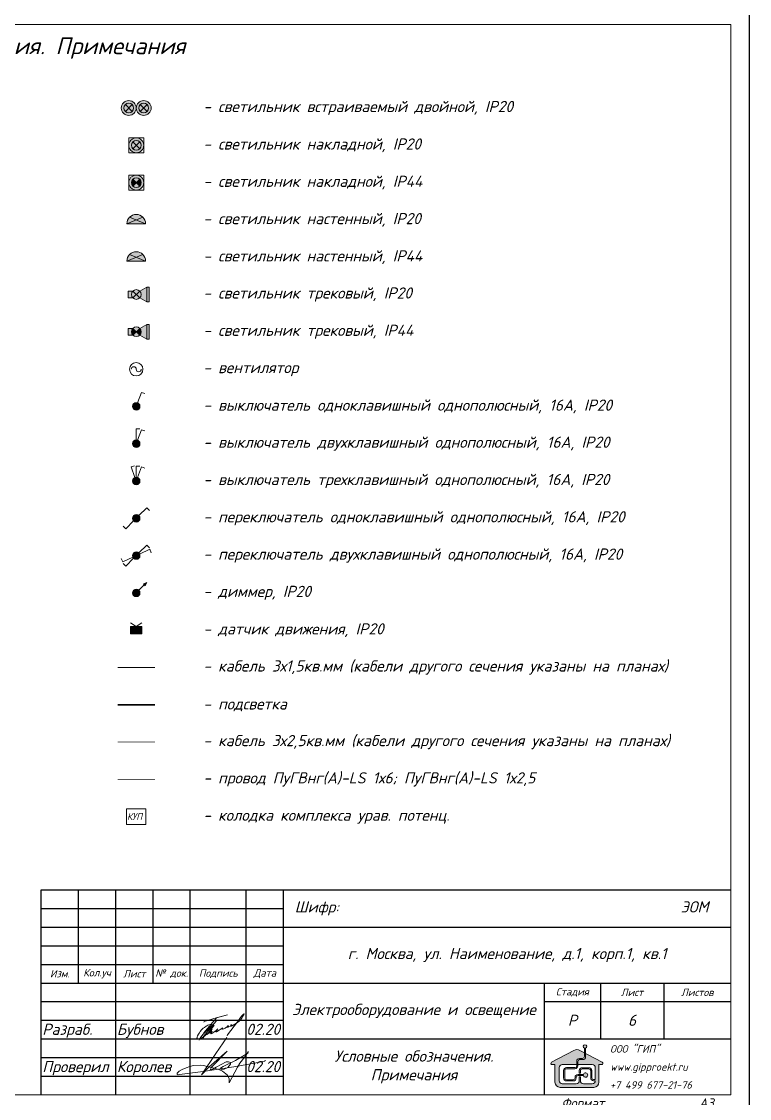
# Model space of a CAD drawing. Header units: millimetres. Extents: x 3082 to 230946, y 1570 to 312844.
# Drawn here: x 198743 to 208507, y 97396 to 111832 of the extents above; entities that cross this region are included whole.
import ezdxf
from ezdxf.enums import TextEntityAlignment as Align

# ---------------------------------------------------------------- set-up
doc = ezdxf.new("R2010")
doc.units = ezdxf.units.MM
doc.linetypes.add('O2', pattern=[50, 25, -25])
for name, color, linetype, lineweight in [('2х1.5', 5, 'Continuous', 0), ('3x2.5', 1, 'Continuous', 0), ('A_K1', 14, 'Continuous', 0), ('Ramka', 7, 'Continuous', 0), ('выключатели', 3, 'Continuous', 0), ('светильники', 3, 'Continuous', 0)]:
    doc.layers.add(name, color=color, linetype=linetype, lineweight=lineweight)
for name, color, linetype in [('FORMAT', 7, 'Continuous'), ('FORMATKA', 7, 'Continuous'), ('TEXT', 250, 'Continuous')]:
    doc.layers.add(name, color=color, linetype=linetype)
doc.styles.add('ls_100', font='isocpeui.ttf', dxfattribs={"height": 100})
doc.styles.add('ls_200', font='isocpeui.ttf', dxfattribs={"height": 200})
doc.styles.get("Standard").update_dxf_attribs({"font": 'arial.ttf'})

# ---------------------------------------------------------------- blocks, each defined once
blk = doc.blocks.new('*U63')
at = {"ltscale": 12, "true_color": 0xffffff}
h = blk.add_hatch(color=7, dxfattribs=at)
h.dxf.hatch_style = 1
h.paths.add_polyline_path([(1.137e-13, -7.1e-15, 1), (-199.9999999999999, -7.1e-15, 1)])
h = blk.add_hatch(color=7, dxfattribs=at)
h.dxf.hatch_style = 1
h.paths.add_polyline_path([(200.0000000000001, -7.1e-15, 1), (1.421e-13, -7.1e-15, 1)])
at = {"ltscale": 12}
for points in [[(-54.03805922287393, -45.96194077712521), (-145.9619407771259, 45.96194077712513)], [(-145.9619407771259, -45.96194077712515), (-54.03805922287393, 45.96194077712523)], [(145.9619407771261, -45.96194077712521), (54.03805922287407, 45.96194077712513)], [(54.03805922287407, -45.96194077712515), (145.9619407771261, 45.96194077712523)]]:
    blk.add_lwpolyline(points, dxfattribs=at)
for centre, radius in [((-99.99999999999987, -7.1e-15), 100), ((-99.99999999999987, -7.1e-15), 65), ((100.0000000000001, -7.1e-15), 100), ((100.0000000000001, -7.1e-15), 65)]:
    blk.add_circle(centre, radius, dxfattribs=at)
at = {"flags": 1}
for tag in ['АРТИКУЛ', 'ТИП', 'ПОЗИЦИЯ', 'ПРОИЗВОДИТЕЛЬ', 'ПРИМЕЧАНИЕ', 'МАССА', 'РАЗМЕР', 'ИМЯ']:
    blk.add_attdef(tag, (1.199999999999999, -0.5), '', height=2.5, dxfattribs=at)
blk = doc.blocks.new('*U59')
at = {"ltscale": 12, "true_color": 0xffffff}
h = blk.add_hatch(color=7, dxfattribs=at)
h.dxf.hatch_style = 1
h.paths.add_polyline_path([(-64.9999999999999, -7.1e-15, -0.1951632181795008), (-46.62064046491053, 45.29366272053445), (-106.6206404649127, 45.29366272053445), (-106.6206404649127, -45.2936627205345), (-46.62064046491053, -45.2936627205345, -0.1951632181795008)])
h.paths.add_polyline_path([(65.0000000000001, -7.1e-15, 1), (-64.9999999999999, -7.1e-15, 1)])
h.paths.add_polyline_path([(141.3747961289774, 100), (46.62064046491154, 45.29366272053365, -0.1951632181794963), (65.0000000000001, -7.1e-15, -0.1951632181794963), (46.62064046491154, -45.29366272053367), (141.3747961289774, -100)])
h.paths.add_polyline_path([(171.3747961289774, 100), (141.3747961289774, 100), (141.3747961289774, -100), (171.3747961289774, -100)])
at = {"ltscale": 12}
for points in [[(-46.62064046491273, -45.2936627205345), (-106.6206404649127, -45.2936627205345), (-106.6206404649127, 45.29366272053445), (-46.62064046491273, 45.29366272053445)], [(45.96194077712607, -45.96194077712521), (-45.96194077712596, 45.96194077712513)], [(-45.96194077712596, -45.96194077712515), (45.96194077712607, 45.96194077712523)], [(46.62064046491297, 45.29366272053445), (141.3747961289774, 100), (171.3747961289774, 100), (171.3747961289774, -100), (141.3747961289774, -100), (46.62064046491297, -45.2936627205345)], [(141.3747961289774, -100), (141.3747961289774, 100)]]:
    blk.add_lwpolyline(points, dxfattribs=at)
blk.add_circle((1.137e-13, -7.1e-15), 65, dxfattribs=at)
at = {"flags": 1}
for tag in ['АРТИКУЛ', 'ТИП', 'ПОЗИЦИЯ', 'ПРОИЗВОДИТЕЛЬ', 'ПРИМЕЧАНИЕ', 'МАССА', 'РАЗМЕР', 'ИМЯ']:
    blk.add_attdef(tag, (1.199999999999999, -0.5), '', height=2.5, dxfattribs=at)
blk = doc.blocks.new('*U57')
at = {"ltscale": 12, "true_color": 0xffffff}
h = blk.add_hatch(color=7, dxfattribs=at)
h.dxf.hatch_style = 1
h.paths.add_polyline_path([(-64.9999999999999, -7.1e-15, -0.1951632181795008), (-46.62064046491053, 45.29366272053445), (-106.6206404649127, 45.29366272053445), (-106.6206404649127, -45.2936627205345), (-46.62064046491053, -45.2936627205345, -0.1951632181795008)])
h.paths.add_polyline_path([(65.0000000000001, -7.1e-15, 1), (-64.9999999999999, -7.1e-15, 1)])
h.paths.add_polyline_path([(141.3747961289774, 100), (46.62064046491154, 45.29366272053365, -0.1951632181794963), (65.0000000000001, -7.1e-15, -0.1951632181794963), (46.62064046491154, -45.29366272053367), (141.3747961289774, -100)])
h.paths.add_polyline_path([(171.3747961289774, 100), (141.3747961289774, 100), (141.3747961289774, -100), (171.3747961289774, -100)])
at = {"ltscale": 12}
h = blk.add_hatch(color=256, dxfattribs=at)
h.dxf.hatch_style = 1
edge = h.paths.add_edge_path()
edge.add_arc((-4.547e-13, -1.776e-13), 64.99999999999946, 135.0000000000009, 224.9999999999998)
edge.add_line((-45.96194077712584, -45.96194077712521), (1.137e-13, -1.42e-14))
edge.add_line((1.137e-13, -1.72e-14), (-45.96194077712584, 45.96194077712517))
edge = h.paths.add_edge_path()
edge.add_arc((0, 2.49e-14), 65.0000000000001, 315.0000000000006, 404.9999999999997)
edge.add_line((45.96194077712607, 45.9619407771252), (1.137e-13, -7.1e-15))
edge.add_line((1.137e-13, -7.1e-15), (45.96194077712607, -45.96194077712524))
for points in [[(-46.62064046491273, -45.2936627205345), (-106.6206404649127, -45.2936627205345), (-106.6206404649127, 45.29366272053445), (-46.62064046491273, 45.29366272053445)], [(45.96194077712607, -45.96194077712521), (-45.96194077712596, 45.96194077712513)], [(-45.96194077712596, -45.96194077712515), (45.96194077712607, 45.96194077712523)], [(46.62064046491297, 45.29366272053445), (141.3747961289774, 100), (171.3747961289774, 100), (171.3747961289774, -100), (141.3747961289774, -100), (46.62064046491297, -45.2936627205345)], [(141.3747961289774, -100), (141.3747961289774, 100)]]:
    blk.add_lwpolyline(points, dxfattribs=at)
blk.add_circle((1.137e-13, -7.1e-15), 65, dxfattribs=at)
at = {"flags": 1}
for tag in ['АРТИКУЛ', 'ТИП', 'ПОЗИЦИЯ', 'ПРОИЗВОДИТЕЛЬ', 'ПРИМЕЧАНИЕ', 'МАССА', 'РАЗМЕР', 'ИМЯ']:
    blk.add_attdef(tag, (1.199999999999999, -0.5), '', height=2.5, dxfattribs=at)
blk = doc.blocks.new('*U58')
at = {"ltscale": 12, "true_color": 0xffffff}
h = blk.add_hatch(color=7, dxfattribs=at)
h.dxf.hatch_style = 1
h.paths.add_polyline_path([(-125, 0), (125, 0, 1)])
at = {"ltscale": 12}
blk.add_lwpolyline([(-125, 0), (125, 0, 0.9999999999999998)], format="xyb", close=True, dxfattribs=at)
for points in [[(-125, 0), (88.38834764831846, 88.38834764831842)], [(125, 0), (-88.38834764831846, 88.38834764831842)]]:
    blk.add_lwpolyline(points, dxfattribs=at)
at = {"flags": 1}
for tag in ['АРТИКУЛ', 'ТИП', 'ПОЗИЦИЯ', 'ПРОИЗВОДИТЕЛЬ', 'ПРИМЕЧАНИЕ', 'МАССА', 'РАЗМЕР', 'ИМЯ']:
    blk.add_attdef(tag, (1.199999999999999, -0.5), '', height=2.5, dxfattribs=at)
blk = doc.blocks.new('*U60')
at = {"ltscale": 12, "true_color": 0xffffff}
h = blk.add_hatch(color=7, dxfattribs=at)
h.dxf.hatch_style = 1
h.paths.add_polyline_path([(-125, 0), (125, 0, 1)])
at = {"ltscale": 12}
h = blk.add_hatch(color=256, dxfattribs=at)
h.dxf.hatch_style = 1
h.paths.add_polyline_path([(5.68e-14, 51.77669529663686), (-88.38834764831834, 88.38834764831846, 0.198912367379658), (-125, 0)])
h.paths.add_polyline_path([(88.38834764831846, 88.38834764831842), (0, 51.77669529663686), (125, 0, 0.1989123673796579)])
blk.add_lwpolyline([(-125, 0), (125, 0, 0.9999999999999998)], format="xyb", close=True, dxfattribs=at)
for points in [[(-125, 0), (88.38834764831846, 88.38834764831842)], [(125, 0), (-88.38834764831846, 88.38834764831842)]]:
    blk.add_lwpolyline(points, dxfattribs=at)
at = {"flags": 1}
for tag in ['АРТИКУЛ', 'ТИП', 'ПОЗИЦИЯ', 'ПРОИЗВОДИТЕЛЬ', 'ПРИМЕЧАНИЕ', 'МАССА', 'РАЗМЕР', 'ИМЯ']:
    blk.add_attdef(tag, (1.199999999999999, -0.5), '', height=2.5, dxfattribs=at)
blk = doc.blocks.new('*U61')
at = {"ltscale": 12, "true_color": 0xffffff}
h = blk.add_hatch(color=7, dxfattribs=at)
h.dxf.hatch_style = 1
h.paths.add_polyline_path([(100.0000000000001, -7.1e-15, 1), (-99.99999999999987, -7.1e-15, 1)])
at = {"ltscale": 12}
h = blk.add_hatch(color=256, dxfattribs=at)
h.dxf.hatch_style = 1
edge = h.paths.add_edge_path()
edge.add_arc((-4.547e-13, -1.776e-13), 64.99999999999946, 135.0000000000009, 224.9999999999998)
edge.add_line((-45.96194077712584, -45.96194077712521), (1.137e-13, -1.42e-14))
edge.add_line((1.137e-13, -1.72e-14), (-45.96194077712584, 45.96194077712517))
edge = h.paths.add_edge_path()
edge.add_arc((0, 2.49e-14), 65.0000000000001, 315.0000000000006, 404.9999999999997)
edge.add_line((45.96194077712607, 45.9619407771252), (1.137e-13, -7.1e-15))
edge.add_line((1.137e-13, -7.1e-15), (45.96194077712607, -45.96194077712524))
for points in [[(-99.99999999999987, 100), (100.0000000000002, 100), (100.0000000000002, -100), (-99.99999999999987, -100), (-99.99999999999987, 100)], [(45.96194077712607, -45.96194077712521), (-45.96194077712596, 45.96194077712513)], [(-45.96194077712596, -45.96194077712515), (45.96194077712607, 45.96194077712523)]]:
    blk.add_lwpolyline(points, dxfattribs=at)
for radius in [100, 65]:
    blk.add_circle((1.137e-13, -7.1e-15), radius, dxfattribs=at)
at = {"flags": 1}
for tag in ['АРТИКУЛ', 'ТИП', 'ПОЗИЦИЯ', 'ПРОИЗВОДИТЕЛЬ', 'ПРИМЕЧАНИЕ', 'МАССА', 'РАЗМЕР', 'ИМЯ']:
    blk.add_attdef(tag, (1.199999999999999, -0.5), '', height=2.5, dxfattribs=at)
blk = doc.blocks.new('*U62')
at = {"ltscale": 12, "true_color": 0xffffff}
h = blk.add_hatch(color=7, dxfattribs=at)
h.dxf.hatch_style = 1
h.paths.add_polyline_path([(100.0000000000001, -7.1e-15, 1), (-99.99999999999987, -7.1e-15, 1)])
at = {"ltscale": 12}
for points in [[(-99.99999999999987, 100), (100.0000000000002, 100), (100.0000000000002, -100), (-99.99999999999987, -100), (-99.99999999999987, 100)], [(45.96194077712607, -45.96194077712521), (-45.96194077712596, 45.96194077712513)], [(-45.96194077712596, -45.96194077712515), (45.96194077712607, 45.96194077712523)]]:
    blk.add_lwpolyline(points, dxfattribs=at)
for radius in [100, 65]:
    blk.add_circle((1.137e-13, -7.1e-15), radius, dxfattribs=at)
at = {"flags": 1}
for tag in ['АРТИКУЛ', 'ТИП', 'ПОЗИЦИЯ', 'ПРОИЗВОДИТЕЛЬ', 'ПРИМЕЧАНИЕ', 'МАССА', 'РАЗМЕР', 'ИМЯ']:
    blk.add_attdef(tag, (1.199999999999999, -0.5), '', height=2.5, dxfattribs=at)
blk = doc.blocks.new('*U46')
at = {"ltscale": 12, "true_color": 0xffffff}
h = blk.add_hatch(color=7, dxfattribs=at)
h.dxf.hatch_style = 1
h.paths.add_polyline_path([(50, 0, 1), (-50, 0, 1)])
at = {"ltscale": 12}
h = blk.add_hatch(color=256, dxfattribs=at)
h.dxf.hatch_style = 1
h.paths.add_polyline_path([(0.1, 0, 1), (-0.1, 0, 1)])
blk.add_lwpolyline([(17.10100716625795, 46.98463103926131), (68.4040286651191, 187.9385241571034), (115.3886597044095, 170.8375169908455)], dxfattribs=at)
blk.add_circle((0, 0), 50, dxfattribs=at)
at = {"flags": 1}
for tag in ['АРТИКУЛ', 'ТИП', 'ПОЗИЦИЯ', 'ПРОИЗВОДИТЕЛЬ', 'ПРИМЕЧАНИЕ', 'МАССА', 'РАЗМЕР', 'ИМЯ']:
    blk.add_attdef(tag, (1.199999999999999, -0.5), '', height=2.5, dxfattribs=at)
blk = doc.blocks.new('*U44')
at = {"ltscale": 12, "true_color": 0xffffff}
h = blk.add_hatch(color=7, dxfattribs=at)
h.dxf.hatch_style = 1
h.paths.add_polyline_path([(75, 100), (-75, 100), (-75, 0), (75, 0)])
at = {"ltscale": 12}
h = blk.add_hatch(color=256, dxfattribs=at)
h.dxf.hatch_style = 1
h.paths.add_polyline_path([(-75, 0.1333333333333257), (-75, 0), (-74.9, 0.0666666666666629)])
h.paths.add_polyline_path([(-74.80000000000003, 0.1333333333333257), (-74.9, 0.0666666666666629), (-74.80000000000003, 0)])
for points in [[(0, 100), (-75, 150)], [(0, 100), (75, 150)], [(-75, 100), (75, 100), (75, 0), (-75, 0), (-75, 100)]]:
    blk.add_lwpolyline(points, dxfattribs=at)
at = {"flags": 1}
for tag in ['АРТИКУЛ', 'ТИП', 'ПОЗИЦИЯ', 'ПРОИЗВОДИТЕЛЬ', 'ПРИМЕЧАНИЕ', 'МАССА', 'РАЗМЕР', 'ИМЯ']:
    blk.add_attdef(tag, (1.199999999999999, -0.5), '', height=2.5, dxfattribs=at)
blk = doc.blocks.new('*U49')
at = {"ltscale": 12, "true_color": 0xffffff}
h = blk.add_hatch(color=7, dxfattribs=at)
h.dxf.hatch_style = 1
h.paths.add_polyline_path([(50, 0, 1), (-50, 0, 1)])
at = {"ltscale": 12}
h = blk.add_hatch(color=256, dxfattribs=at)
h.dxf.hatch_style = 1
h.paths.add_polyline_path([(0.1, 0, 1), (-0.1, 0, 1)])
for points in [[(35.35533905932549, 35.35533905932926), (141.4213562372814, 141.4213562372553), (176.7766952965489, 106.0660171779092)], [(45.31538935179033, 21.13091308702895), (181.2615574072641, 84.52365234809517), (202.3924704943137, 39.20826299628429)], [(-45.31538935183148, -21.13091308707009), (-181.2615574072848, -84.52365234815692), (-202.3924704943549, -39.20826299632543)], [(-35.35533905936665, -35.35533905937042), (-141.4213562372814, -141.4213562373376), (-176.77669529659, -106.0660171780327)]]:
    blk.add_lwpolyline(points, dxfattribs=at)
blk.add_circle((0, 0), 50, dxfattribs=at)
at = {"flags": 1}
for tag in ['АРТИКУЛ', 'ТИП', 'ПОЗИЦИЯ', 'ПРОИЗВОДИТЕЛЬ', 'ПРИМЕЧАНИЕ', 'МАССА', 'РАЗМЕР', 'ИМЯ']:
    blk.add_attdef(tag, (1.199999999999999, -0.5), '', height=2.5, dxfattribs=at)
blk = doc.blocks.new('*U45')
at = {"ltscale": 12, "true_color": 0xffffff}
h = blk.add_hatch(color=7, dxfattribs=at)
h.dxf.hatch_style = 1
h.paths.add_polyline_path([(50, 0, 1), (-50, 0, 1)])
at = {"ltscale": 12}
h = blk.add_hatch(color=256, dxfattribs=at)
h.dxf.hatch_style = 1
h.paths.add_polyline_path([(0.1, 0, 1), (-0.1, 0, 1)])
h = blk.add_hatch(color=256, dxfattribs=at)
h.dxf.hatch_style = 1
h.paths.add_polyline_path([(141.421356237247, 141.4213562372609), (96.10596688540876, 120.2904431502384), (120.2904431502196, 96.10596688542488)])
for points in [[(35.35533905931466, 35.3553390593401), (108.1982050178142, 108.1982050178316)], [(141.4213562372471, 141.4213562372609), (96.10596688540876, 120.2904431502384)], [(96.10596688540876, 120.2904431502384), (120.2904431502196, 96.10596688542488)], [(141.421356237247, 141.4213562372609), (120.2904431502196, 96.10596688542488)]]:
    blk.add_lwpolyline(points, dxfattribs=at)
blk.add_circle((0, 0), 50, dxfattribs=at)
at = {"flags": 1}
for tag in ['АРТИКУЛ', 'ТИП', 'ПОЗИЦИЯ', 'ПРОИЗВОДИТЕЛЬ', 'ПРИМЕЧАНИЕ', 'МАССА', 'РАЗМЕР', 'ИМЯ']:
    blk.add_attdef(tag, (1.199999999999999, -0.5), '', height=2.5, dxfattribs=at)
blk = doc.blocks.new('*U50')
at = {"ltscale": 12, "true_color": 0xffffff}
h = blk.add_hatch(color=7, dxfattribs=at)
h.dxf.hatch_style = 1
h.paths.add_polyline_path([(50, 0, 1), (-50, 0, 1)])
at = {"ltscale": 12}
h = blk.add_hatch(color=256, dxfattribs=at)
h.dxf.hatch_style = 1
h.paths.add_polyline_path([(0.1, 0, 1), (-0.1, 0, 1)])
for points in [[(35.35533905928545, 35.35533905931165), (141.4213562372455, 141.4213562372624), (176.7766952965835, 106.0660171779647)], [(-35.35533905931005, -35.3553390593644), (-141.4213562372436, -141.4213562373275), (-176.7766952966081, -106.0660171780174)]]:
    blk.add_lwpolyline(points, dxfattribs=at)
blk.add_circle((0, 0), 50, dxfattribs=at)
at = {"flags": 1}
for tag in ['АРТИКУЛ', 'ТИП', 'ПОЗИЦИЯ', 'ПРОИЗВОДИТЕЛЬ', 'ПРИМЕЧАНИЕ', 'МАССА', 'РАЗМЕР', 'ИМЯ']:
    blk.add_attdef(tag, (1.199999999999999, -0.5), '', height=2.5, dxfattribs=at)
blk = doc.blocks.new('*U47')
at = {"ltscale": 12, "true_color": 0xffffff}
h = blk.add_hatch(color=7, dxfattribs=at)
h.dxf.hatch_style = 1
h.paths.add_polyline_path([(50, 0, 1), (-50, 0, 1)])
at = {"ltscale": 12}
h = blk.add_hatch(color=256, dxfattribs=at)
h.dxf.hatch_style = 1
h.paths.add_polyline_path([(0.1, 0, 1), (-0.1, 0, 1)])
for points in [[(-17.10100716626283, 46.98463103931774), (-68.40402866510952, 187.9385241571545), (-21.41939762579179, 205.0395313234174)], [(-2.5979e-12, 50), (1.87121e-11, 199.9999999999418), (49.9999999999896, 199.9999999998862)], [(17.10100716625795, 46.98463103926131), (68.4040286651191, 187.9385241571034), (115.3886597044095, 170.8375169908455)]]:
    blk.add_lwpolyline(points, dxfattribs=at)
blk.add_circle((0, 0), 50, dxfattribs=at)
at = {"flags": 1}
for tag in ['АРТИКУЛ', 'ТИП', 'ПОЗИЦИЯ', 'ПРОИЗВОДИТЕЛЬ', 'ПРИМЕЧАНИЕ', 'МАССА', 'РАЗМЕР', 'ИМЯ']:
    blk.add_attdef(tag, (1.199999999999999, -0.5), '', height=2.5, dxfattribs=at)
blk = doc.blocks.new('*U48')
at = {"ltscale": 12, "true_color": 0xffffff}
h = blk.add_hatch(color=7, dxfattribs=at)
h.dxf.hatch_style = 1
h.paths.add_polyline_path([(50, 0, 1), (-50, 0, 1)])
at = {"ltscale": 12}
h = blk.add_hatch(color=256, dxfattribs=at)
h.dxf.hatch_style = 1
h.paths.add_polyline_path([(0.1, 0, 1), (-0.1, 0, 1)])
for points in [[(-2.5979e-12, 50), (1.87121e-11, 199.9999999999418), (49.9999999999896, 199.9999999998862)], [(17.10100716625795, 46.98463103926131), (68.4040286651191, 187.9385241571034), (115.3886597044095, 170.8375169908455)]]:
    blk.add_lwpolyline(points, dxfattribs=at)
blk.add_circle((0, 0), 50, dxfattribs=at)
at = {"flags": 1}
for tag in ['АРТИКУЛ', 'ТИП', 'ПОЗИЦИЯ', 'ПРОИЗВОДИТЕЛЬ', 'ПРИМЕЧАНИЕ', 'МАССА', 'РАЗМЕР', 'ИМЯ']:
    blk.add_attdef(tag, (1.199999999999999, -0.5), '', height=2.5, dxfattribs=at)
blk = doc.blocks.new('giplogo01')
h = blk.add_hatch(color=5)
h.dxf.hatch_style = 1
h.paths.add_polyline_path([(209.6201532403502, 2227.117715778237), (434.86775102088, 2227.117715778237, 0.4142135623730959), (575.7287298337033, 2367.978694591031), (575.7287298337033, 2666.905781153241), (235.6529261068645, 2848.635030543374, 0.2504322029537844), (-235.6529261069663, 2848.635030543315), (-1952.896851092999, 1930.976537679438, 0.7804491133364068), (-1908.122795132673, 1752.189403148717), (-1691.627779172515, 1752.189403148717), (-1691.627779172515, 400, 0.4142135623730951), (-1291.627779172515, 0), (0, 0), (1291.627779172501, 0, 0.4142135623730951), (1691.6277791725, 400), (1691.6277791725, 1752.189403148717), (1908.122795132673, 1752.189403148717, 0.7804491133364939), (1952.89685109297, 1930.976537679438), (664.86775102088, 2619.271791218722), (664.86775102088, 2367.978694591031, -0.4142135623730951), (434.86775102088, 2137.978694591031), (209.6201532403502, 2137.978694591031, 0.4142135623730951), (68.75917442751233, 1997.117715778237), (68.75917442751233, 1752.189403148717), (1182.115107975187, 1752.189403148717, -0.4142135623730951), (1412.115107975187, 1522.189403148717), (1412.115107975187, 594.3857421264984), (1288.061490225576, 594.3857421264984, -0.4142135623730962), (1147.200511412739, 735.2467209392925), (1147.200511412739, 1287.292265545053, 0.4142135623730951), (917.2005114127388, 1517.292265545053), (408.1793530784488, 1517.292265545053, 0.4142135623730951), (178.1793530784489, 1287.292265545053), (178.1793530784489, 1091.342071751307), (267.3183742656256, 1091.342071751307), (267.3183742656256, 1287.292265545053, -0.4142135623730951), (408.1793530784488, 1428.153244357905), (917.2005114127388, 1428.153244357905, -0.4142135623730951), (1058.061490225576, 1287.292265545053), (1058.061490225576, 735.2467209392925, 0.4142135623730951), (1288.061490225576, 505.2467209392926), (1412.115107975187, 505.2467209392926, -0.4142135623730951), (1182.115107975187, 275.2467209392926), (497.3183742656256, 275.2467209392926, -0.4142135623730951), (267.3183742656256, 505.2467209392926), (267.3183742656256, 801.9228931493126), (178.1793530784489, 801.9228931493126), (178.1793530784489, 505.8838117905542, -0.4142135623730951), (-51.82064692155107, 275.8838117905543), (-1132.895357273548, 275.8838117905543, -0.4142135623730951), (-1362.895357273548, 505.8838117905542), (-1362.895357273548, 1522.189403148717, -0.4142135623730951), (-1132.895357273548, 1752.189403148717), (-20.37984675964981, 1752.189403148717), (-20.37984675964981, 1997.117715778237, -0.4142135623730952)])
h.paths.add_polyline_path([(68.75917442751233, 1661.239356574544), (68.75917442751233, 1752.189403148717), (-20.37984675964981, 1752.189403148717), (-20.37984675964981, 1661.239356574544, -0.4142135623730951), (-161.2408255724876, 1520.378377761692), (-796.3825206427864, 1520.378377761692, 0.4142135623730951), (-1026.382520642786, 1290.378377761692), (-1026.382520642786, 728.970125615422, 0.4142135623730951), (-796.3825206427864, 498.9701256154221), (-284.7048541311669, 498.9701256154221, 0.4142135623730951), (-54.70485413116693, 728.970125615422), (-54.70485413116693, 761.2019930438838, -0.4142135623730951), (86.1561246816709, 902.0629718567359), (497.2603140394785, 902.0629718567359, 7.564808302154007), (497.2603140394785, 991.2019930438837), (86.1561246816709, 991.2019930438837, 0.4142135623730951), (-143.8438753183291, 761.2019930438838), (-143.8438753183291, 728.970125615422, -0.4142135623730951), (-284.7048541311669, 588.1091468025697), (-796.3825206427864, 588.1091468025697, -0.4142135623730951), (-937.2434994556098, 728.970125615422), (-937.2434994556098, 1290.378377761692, -0.4142135623730951), (-796.3825206427864, 1431.239356574544), (-161.2408255724876, 1431.239356574544, 0.4142135623730951)], flags=17)
h.paths.add_polyline_path([(575.7287298337033, 3013.652639105101), (575.7287298337033, 2666.905781153241), (664.86775102088, 2619.271791218722), (664.86775102088, 3013.652639105101, 6.005440798363492)])
at = {"color": 5}
for points in [[(-1955.766419939566, 1929.443101348413), (-235.6529261069663, 2848.635030543315, -0.2504322029537845), (235.6529261068645, 2848.635030543374), (1952.89685109297, 1930.976537679438, -0.7804491133364924), (1908.122795132673, 1752.189403148717), (1691.6277791725, 1752.189403148717), (1691.6277791725, 400, -0.4142135623730951), (1291.627779172501, 0), (0, 0), (-1291.627779172515, 0, -0.4142135623730951), (-1691.627779172515, 400), (-1691.627779172515, 1752.189403148717), (-1908.122795132673, 1752.189403148717, -0.7804491133364924), (-1952.89685109297, 1930.976537679438), (-235.6529261068645, 2848.635030543374, -0.2504322029537845), (235.6529261069518, 2848.635030543315), (1955.766419939566, 1929.443101348413)], [(1412.115107975187, 594.3857421264984), (1288.061490225576, 594.3857421264984, -0.4142135623730951), (1147.200511412739, 735.2467209392925), (1147.200511412739, 1287.292265545053, 0.4142135623730951), (917.2005114127531, 1517.292265545053), (408.1793530784488, 1517.292265545053, 0.4142135623730951), (178.1793530784489, 1287.292265545053), (178.1793530784489, 1091.342071751307), (267.3183742656256, 1091.342071751307), (267.3183742656256, 1287.292265545053, -0.4142135623730951), (408.1793530784488, 1428.153244357905), (917.2005114127531, 1428.153244357905, -0.4142135623730951), (1058.061490225576, 1287.292265545053), (1058.061490225576, 735.2467209392925, 0.4142135623730951), (1288.061490225576, 505.2467209392926), (1412.115107975187, 505.2467209392926, -0.4142135623730951), (1182.115107975187, 275.2467209392926), (497.3183742656256, 275.2467209392926, -0.4142135623730951), (267.3183742656256, 505.2467209392926), (267.3183742656256, 801.9228931493126), (178.1793530784489, 801.9228931493126), (178.1793530784489, 505.8838117905542, -0.4142135623730951), (-51.82064692155107, 275.8838117905543), (-1132.895357273548, 275.8838117905543, -0.4142135623730951), (-1362.895357273548, 505.8838117905542), (-1362.895357273548, 1522.189403148717, -0.4142135623730951), (-1132.895357273548, 1752.189403148717), (1182.115107975187, 1752.189403148717, -0.4142135623730951), (1412.115107975187, 1522.189403148717), (1412.115107975187, 594.3857421264984), (1377.200511412739, 594.3857421264984)]]:
    blk.add_lwpolyline(points, format="xyb", dxfattribs=at)
blk.add_lwpolyline([(664.86775102088, 3013.652639105101), (664.86775102088, 2367.978694591031, -0.4142135623730951), (434.86775102088, 2137.978694591031), (209.6201532403502, 2137.978694591031, 0.4142135623730951), (68.75917442751233, 1997.117715778237), (68.75917442751233, 1661.239356574544, -0.4142135623730951), (-161.2408255724876, 1431.239356574544), (-796.3825206427864, 1431.239356574544, 0.4142135623730951), (-937.2434994556098, 1290.378377761692), (-937.2434994556098, 728.970125615422, 0.4142135623730951), (-796.3825206427864, 588.1091468025697), (-284.7048541311669, 588.1091468025697, 0.4142135623730951), (-143.8438753183291, 728.970125615422), (-143.8438753183291, 761.2019930438838, -0.4142135623730951), (86.1561246816709, 991.2019930438837), (497.2603140394785, 991.2019930438837, -7.564808302154006), (497.2603140394785, 902.0629718567359), (86.1561246816709, 902.0629718567359, 0.4142135623730951), (-54.70485413116693, 761.2019930438838), (-54.70485413116693, 728.970125615422, -0.4142135623730951), (-284.7048541311669, 498.9701256154221), (-796.3825206427864, 498.9701256154221, -0.4142135623730951), (-1026.382520642786, 728.970125615422), (-1026.382520642786, 1290.378377761692, -0.4142135623730951), (-796.3825206427864, 1520.378377761692), (-161.2408255724876, 1520.378377761692, 0.4142135623730951), (-20.37984675964981, 1661.239356574544), (-20.37984675964981, 1997.117715778237, -0.4142135623730951), (209.6201532403502, 2227.117715778237), (434.86775102088, 2227.117715778237), (209.6201532403502, 2227.117715778237), (434.86775102088, 2227.117715778237, 0.4142135623730951), (575.7287298337033, 2367.978694591031), (575.7287298337033, 3013.652639105101), (575.7287298337033, 3013.652639105101), (575.7287298337033, 3013.652639105101, -6.005440798363492)], format="xyb", close=True, dxfattribs=at)
blk = doc.blocks.new('*U369')
for points in [[(-9499.999999999942, 250), (-9499.999999999942, 3000), (-250, 3000)], [(-8999.999999998778, 1750.000000001455), (-8999.999999998778, 3000.000000001455)], [(-8499.999999998836, 250.0000000014552), (-8499.999999998836, 3000.000000001455)], [(-7999.999999998836, 1750.000000001455), (-7999.999999998836, 3000.000000001455)], [(-7499.999999998836, 250.0000000014552), (-7499.999999998836, 3000.000000001455)], [(-6749.999999998836, 250.0000000014552), (-6749.999999998836, 3000.000000001455)], [(-6249.999999998836, 250.0000000014552), (-6249.999999998836, 3000.000000001455)], [(-9499.999999998776, 2750.000000001455), (-6249.999999998836, 2750.000000001455)], [(-9499.999999998776, 2500.000000001455), (-6249.999999998836, 2500.000000001455)], [(-6249.999999998836, 2500.000000001455), (-249.9999999988359, 2500.000000001455)], [(-9499.999999998776, 2250.000000001455), (-6249.999999998836, 2250.000000001455)], [(-9499.999999998776, 2000.000000001455), (-6249.999999998836, 2000.000000001455)], [(-9499.999999998776, 1750.000000001455), (-6249.999999998836, 1750.000000001455)], [(-6249.999999998836, 1750.000000001455), (-249.9999999988359, 1750.000000001455)], [(-2749.999999998836, 250.0000000014552), (-2749.999999998836, 1750.000000001455)], [(-1999.999999998836, 1750.000000001455), (-1999.999999998836, 1000.000000001455)], [(-1149.999999998836, 1750.000000001455), (-1149.999999998836, 1000.000000001455)], [(-9499.999999998776, 1500.000000001455), (-6249.999999998836, 1500.000000001455)], [(-2749.999999998836, 1500.000000001455), (-249.9999999988359, 1500.000000001455)], [(-9499.999999998776, 1250.000000001455), (-6249.999999998836, 1250.000000001455)], [(-9499.999999998776, 1000.000000001455), (-6249.999999998836, 1000.000000001455)], [(-6249.999999998836, 1000.000000001455), (-249.9999999988359, 1000.000000001455)], [(-9499.999999998776, 750.0000000014551), (-6249.999999998836, 750.0000000014551)], [(-9499.999999998776, 500.0000000014551), (-6249.999999998836, 500.0000000014551)]]:
    blk.add_lwpolyline(points)
at = {"layer": 'Ramka', "color": 7}
for points in [[(-20960.50000000087, -3.49246e-10), (0, 0), (0, 14850), (-20960.50000000087, 14849.99999999965)], [(-19960.50000000087, 249.9999999996508), (-250, 250), (-250, 14600), (-19960.50000000087, 14599.99999999965)]]:
    blk.add_lwpolyline(points, close=True, dxfattribs=at)
at = {"layer": 'Ramka', "color": 5, "lineweight": 9, "flags": 128}
for points in [[(-7317.949323314009, 1225.89041583729), (-7312.805456091417, 1234.327891451539), (-7153.41970539815, 1283.717757541686), (-6999.263618329002, 1321.224714717595), (-7149.278302040649, 1284.453421295853), (-7317.532284172647, 1082.425945758354), (-7329.399400665192, 1066.028595189331), (-7344.727677690563, 1043.547606362495), (-7356.331325483903, 1027.939778782893), (-7367.218714749208, 1011.902380678337), (-7370.656820595657, 1004.456458723172), (-7372.258346266811, 1000.706803770037), (-7373.710609326533, 999.8507240556646), (-7377.300548845363, 992.3277557329272), (-7382.403730080856, 984.9824635980182), (-7367.218714749208, 1011.902380678337), (-7350.529501586919, 1035.743692572694), (-7329.399400665192, 1066.028595189331), (-7295.647451278215, 1096.115759223234), (-7279.034039959704, 1112.920302808983), (-7262.140689053341, 1129.892339995829), (-7246.375151525644, 1145.34939729236), (-7233.815370843206, 1156.648161451565), (-7219.593988789639, 1170.272207418689), (-7199.662841824583, 1189.9150704036), (-7172.838545372477, 1217.114299423061), (-7157.192550145484, 1236.156674474943), (-7148.630137657209, 1246.412886242615), (-7145.923545865108, 1249.794627025956), (-7143.344960242903, 1254.949489768129), (-7172.838545373102, 1217.114299422828), (-7201.162966546064, 1180.375217086868), (-7232.488402074901, 1144.927751095034), (-7241.492559551961, 1132.004486199934), (-7248.074359031162, 1123.809162362246), (-7263.288205333752, 1105.55022310093), (-7269.734669399214, 1097.388333870098), (-7285.062958900278, 1079.775835628155), (-7293.095880600391, 1069.784459792543), (-7298.851106109797, 1061.779231838882), (-7308.442632787628, 1051.229430260137), (-7309.015654589443, 1046.647311832988), (-7315.891891241772, 1032.90097294026), (-7319.097293449958, 1028.000756819965), (-7323.627635639553, 1021.302494889358), (-7328.068535879022, 1015.288474697387), (-7331.363404998018, 1011.995084248483), (-7333.08247040282, 1010.563174288021), (-7326.492732164843, 1024.88227388775), (-7321.835989217972, 1032.286690161098), (-7317.33998172148, 1038.93780208053), (-7311.737489424108, 1046.790502008516), (-7304.00173254816, 1057.243450452806), (-7271.081329833179, 1095.840995236765), (-7252.810476911952, 1118.35476127686), (-7230.941714970788, 1137.573622966884), (-7213.607886602564, 1154.040583405178), (-7200.428435095047, 1167.500541945454), (-7193.372760285086, 1173.925816714298), (-7185.444874060734, 1180.963275451213), (-7179.193430773681, 1186.170488700503), (-7202.240973014777, 1155.765282415552), (-7214.385733811579, 1138.948166764108), (-7230.0668113813, 1117.28268146934), (-7244.933639096489, 1096.514214396477), (-7251.613930511986, 1087.765040623722), (-7257.188690664945, 1081.138550297357), (-7261.285061840361, 1075.688752092188), (-7264.132213143398, 1071.419928438263), (-7267.104471751256, 1066.639595799613), (-7272.8821333542, 1059.875982709694), (-7236.629082585146, 1101.657581833657), (-7227.317635904459, 1110.075411617756), (-7220.396257838, 1119.529045679839), (-7215.887931388265, 1124.577098246897), (-7206.411854010467, 1134.048936658306), (-7243.944644714168, 1079.063581087859), (-7223.029436328215, 1116.436438416131), (-7216.153199674024, 1130.898736384697), (-7207.582415015204, 1148.349924064474), (-7207.018160848645, 1160.770562675316), (-7206.125355592391, 1167.555651024915), (-7206.698377393578, 1174.428812277736), (-7208.70394121739, 1184.309000015026), (-7210.136483239708, 1187.602390465094), (-7216.439698091476, 1193.04364995053), (-7219.676144840895, 1194.047617709031), (-7226.296498773081, 1195.476028186734), (-7233.916800632535, 1194.761948459549), (-7250.534382946556, 1190.179830032168), (-7262.854289273192, 1185.024950898019), (-7276.320264163195, 1177.865392902633), (-7286.921105086263, 1172.137753064744), (-7310.987945856919, 1154.954833545256), (-7326.145032139888, 1142.812808076851), (-7349.480798305406, 1120.557702649384), (-7367.244424226156, 1099.079045056831), (-7378.418299428886, 1083.471233870368), (-7383.002461359298, 1077.600403854856), (-7390.738218235551, 1063.567668217467), (-7403.631171325615, 1041.229869566858), (-7408.790042441731, 1025.388975377893), (-7409.647862797065, 1016.887392054777), (-7410.220884598253, 1010.014230802189), (-7407.069277172372, 1001.42276284867), (-7401.912105922355, 997.1270329684484), (-7390.021947225017, 995.5519246358887), (-7377.845290108976, 997.4134133213665), (-7352.632405733459, 1012.305290016345), (-7337.160879499977, 1021.183121933602), (-7298.76856857764, 1048.532617738237), (-7276.277556478439, 1064.713206021115), (-7258.739510204105, 1076.432028674055), (-7242.631264175681, 1081.513230038574), (-7218.402566714606, 1096.501613685861), (-7205.36637689585, 1102.229261719622), (-7215.668701670526, 1085.589529759716), (-7223.26873414847, 1075.945033295546), (-7224.701301131791, 1073.081213374622), (-7225.280264864443, 1070.571235276991), (-7219.400855708634, 1070.217393454164), (-7211.521849621481, 1072.508452669252), (-7153.757192105755, 1115.49874738208), (-7129.007009764595, 1134.08058913704), (-7147.343632521806, 1114.60661860113), (-7157.371476603441, 1102.578570022015), (-7158.804043587996, 1098.56921229884), (-7158.517520205815, 1094.846251319861), (-7153.790109066687, 1094.273490613792), (-7148.489676124184, 1096.278169474797), (-7062.536730417749, 1149.545226538786), (-7071.991552698193, 1138.94908791827), (-7073.137596300265, 1134.366985881235), (-7072.27807608193, 1132.075926666846), (-7071.132032479552, 1131.503165961476), (-7065.974848747021, 1132.36230702023), (-7051.362842734366, 1135.226126939291), (-7031.481599734863, 1145.909642138285), (-7013.406095273559, 1156.474250890314), (-6998.507578362477, 1164.063379414147), (-6991.488092498315, 1169.075060176663), (-6988.336472591152, 1173.513980231713), (-6987.459799923701, 1174.917295914609), (-6990.485298104977, 1176.807370680384), (-6996.215503638378, 1175.948229621164), (-6999.940120385422, 1172.511648996034), (-7002.232207590175, 1169.075068372301), (-7003.951272992811, 1164.492949942359), (-7005.097291637911, 1160.769972574664), (-7004.237771416476, 1159.194872437743), (-6998.07780577219, 1157.476582123898), (-6991.344830807996, 1158.622111730976), (-6981.164135098224, 1162.63574699685), (-6960.974787661574, 1171.652491547866), (-6955.2445946082, 1174.22993111331), (-6949.227890656722, 1179.098438090412), (-6946.561645353606, 1181.440067279851), (-6944.357230304508, 1185.112450085347), (-6943.784208503946, 1188.262666749302), (-6947.222314352868, 1189.408188162604), (-6950.373921778751, 1189.408188162604), (-6952.902242272554, 1187.110740029951), (-6956.104114829955, 1183.966928674606), (-6957.250158434501, 1179.384810247458), (-6957.106909224227, 1177.236949404468), (-6955.2445946082, 1174.22993111331), (-6951.806488763934, 1173.657170407939), (-6947.841234048595, 1172.095719912322), (-6942.165153922907, 1174.752719848882), (-6936.907971850988, 1177.380147777265), (-6864.98874116852, 1222.240125542972), (-6845.686530363512, 1238.017339516431), (-6824.77132198005, 1258.207269130275), (-6809.586294165272, 1278.254016763531), (-6802.423546610167, 1289.995684991823), (-6778.942968106595, 1333.204433671664), (-6779.983373732699, 1335.174727294128), (-6812.221885053208, 1306.835289631737), (-6868.075477051012, 1229.571598134469), (-7002.447293573452, 1053.869010972092), (-7007.647642751923, 1043.906094711274)], [(-7008.81622054374, 1018.493395493599), (-7157.373750134138, 803.0613043382764), (-7347.870642057081, 520.7425192410592), (-7251.301988217441, 621.9766850059386), (-7007.491392794763, 837.9660274870694), (-7215.667756612806, 621.9766850059386), (-7231.368853977649, 585.7480131203772), (-7198.800962859228, 594.788027500268), (-7154.733334377802, 623.8498462715653), (-7017.553142600459, 691.7557754099832), (-6987.840848824707, 692.2758707490283), (-6962.529277096894, 682.9007913682143), (-6960.651395202382, 662.2774713411928), (-6998.163508700905, 615.411347520072), (-7047.853401766857, 594.788027500268), (-7086.287384558862, 591.0417049764656), (-7094.732162540546, 607.9187024796847), (-7060.975812830424, 631.3517643942033), (-6894.169680179491, 712.9266980893443), (-6726.79405504784, 809.3017646432851), (-6720.490203919587, 826.014787462307), (-6724.985739367781, 826.7659065807237), (-6728.727290547846, 823.1560590495355), (-6748.639964285074, 783.4590437677689), (-6834.84468930347, 674.5364772225729), (-6869.067664209215, 621.4295735557097), (-6979.014349150864, 413.411546515068), (-6979.976507072731, 466.1982888611965), (-7002.146894541962, 512.3967512447852), (-7069.614069550066, 567.8404699545353), (-7118.598334270922, 590.9397011462131), (-7202.670537673331, 611.6372057716363), (-7274.138154049172, 630.0149920231197), (-7325.1198183659, 644.0929701947607), (-7363.371703524534, 648.1916695830878), (-7456.048020339963, 642.4794550456572), (-7506.739450418783, 632.2976180978585), (-7553.860045846014, 614.699941845145), (-7607.920282229243, 591.1648761006071), (-7651.08597212324, 566.3196855608838), (-7674.883857231353, 540.3179817188065), (-7676.545498184626, 527.0389375353698), (-7664.367718617199, 519.2866463784594), (-7645.554756354933, 522.606407424435), (-7326.792840416937, 565.7633010284042), (-6914.148210807471, 626.9285073503851), (-6617.442871312377, 679.8221302819436), (-6549.497690003758, 695.1597972421441), (-6503.463962307899, 702.3954173172824), (-6490.839488243452, 709.0137721153442)]]:
    blk.add_lwpolyline(points, dxfattribs=at)
at = {"layer": 'A_K1', "xscale": 0.1741164628948324, "yscale": 0.1741164628948324, "zscale": 0.1741164628948324}
blk.add_blockref('giplogo01', (-2314.118104602236, 350.8169654026424), dxfattribs=at)
at = {"layer": 'A_K1', "color": 5, "insert": (-1870.214841708613, 625.0000000007129), "char_height": 100, "width": 1620.214841708614, "attachment_point": 4, "line_spacing_factor": 1.45, "style": 'ls_200'}
blk.add_mtext('\\pxql;ООО "ГИП"\\Pwww.gipproekt.ru\\P+7 499 677-21-76', dxfattribs=at)
at = {"layer": 'Ramka', "lineweight": 9, "style": 'ls_200'}
for s, p in [('Разраб.', (-9485.246801680349, 1054.646904994268)), ('Бубнов', (-8485.246801680652, 1054.646904994268)), ('02.20', (-6750.246801680653, 1054.646904994268)), ('Проверил', (-9485.246801680349, 554.6469049942679)), ('Королев', (-8485.246801680652, 554.6469049942679)), ('02.20', (-6750.246801680653, 554.6469049942679))]:
    blk.add_text(s, height=150.000003730871, dxfattribs=at).set_placement(p)
at = {"layer": 'TEXT', "color": 0, "linetype": 'Continuous', "lineweight": 0, "style": 'ls_200'}
for s, insert, char_height, width, attachment_point in [('\\pxi1,ql;Шифр:                                                ЭОМ', (-6249.999999998836, 2750.000000001426), 149.9999999999999, 5999.999999999997, 4), ('\\pxqc;Изм.', (-9249.99999999936, 1875.000000001455), 99.99999999999996, 500.0000000011638, 5), ('\\pxqc;Кол.уч', (-8749.999999998807, 1875.000000001455), 99.99999999999996, 499.9999999999416, 5), ('\\pxqc;Лист', (-8249.999999998836, 1875.000000001455), 99.99999999999996, 499.9999999999998, 5), ('№ док.', (-7749.999999998836, 1875.000000001455), 99.99999999999996, 499.9999999999998, 5), ('\\pxqc;Подпись', (-7124.999999998836, 1875.000000001455), 99.99999999999996, 749.9999999999995, 5), ('\\pxqc;Дата', (-6499.999999998836, 1875.000000001455), 99.99999999999996, 499.9999999999998, 5), ('\\pxqc;Стадия', (-2374.999999999418, 1625.000000001455), 99.99999999999996, 750.0000000011638, 5), ('\\pxqc;Лист', (-1574.999999999418, 1625.000000001455), 99.99999999999996, 850.0000000011638, 5), ('\\pxqc;Листов', (-700, 1625.000000001455), 99.99999999999996, 899.9999999999995, 5), ('\\pxqc;Электрооборудование и освещение', (-6250.000230068966, 1375.000000001397), 149.9999999999999, 3500.000230070008, 4), ('\\pxqc;Формат                А3', (-249.9999999999709, 124.9999999999418), 124.6666666666666, 2499.999999998864, 6)]:
    blk.add_mtext(s, dxfattribs=dict(at, insert=insert, char_height=char_height, width=width, attachment_point=attachment_point))
blk = doc.blocks.new('vent_silent')
at = {"color": 3, "lineweight": 0}
blk.add_lwpolyline([(-66.9704655732686, -1.78e-14, -1), (0, 1.8e-15, 1), (66.9704655732686, 4.8e-14)], format="xyb", dxfattribs=at)
at = {"layer": 'светильники'}
blk.add_circle((0, 1.07e-14), 90.08448326889491, dxfattribs=at)
blk = doc.blocks.new('*U121')
at = {"layer": '2х1.5'}
blk.add_lwpolyline([(-128.6707449467941, 207.2397288648153), (128.6707449467939, 207.2397288648153), (128.6707449467939, 0), (-128.6707449467941, 0)], close=True, dxfattribs=at)
at = {"flags": 1}
for tag in ['АРТИКУЛ', 'ТИП', 'ПОЗИЦИЯ', 'ПРОИЗВОДИТЕЛЬ', 'ПРИМЕЧАНИЕ', 'МАССА', 'РАЗМЕР', 'ИМЯ']:
    blk.add_attdef(tag, (-4.55e-14, 0), '', height=2.5, dxfattribs=at)
at = {"layer": '2х1.5', "style": 'ls_100'}
blk.add_text('КУП', height=90, dxfattribs=at).set_placement((-123.4954092362379, 61.14210319789238))
blk = doc.blocks.new('*U374')
at = {"layer": 'FORMATKA', "lineweight": 0, "insert": (0, 0), "char_height": 150, "width": 5999.999999999985, "attachment_point": 5, "style": 'ls_200'}
blk.add_mtext('\\pxqc;{\\C0;г. Москва, ул. Наименование, д.1, корп.1, кв.1}', dxfattribs=at)
blk = doc.blocks.new('*U375')
at = {"color": 0, "linetype": 'ByBlock', "lineweight": -2, "transparency": 16777216}
blk.add_blockref('*U374', (-3.6372e-12, -59400), dxfattribs=at)

msp = doc.modelspace()

# ---------------------------------------------------------------- linework, layer by layer
at = {"color": 6, "linetype": 'O2', "ltscale": 3, "const_width": 20}
msp.add_lwpolyline([(200032.3328137235, 102673.0314376665), (200531.392337533, 102673.0314376665)], dxfattribs=at)
at = {"layer": '2х1.5', "lineweight": 0, "const_width": 6.666666666666665, "elevation": -199.6238095238095}
msp.add_lwpolyline([(200032.3328137235, 101673.0314376665), (200531.392337533, 101673.0314376665)], dxfattribs=at)
at = {"layer": '3x2.5', "color": 3, "lineweight": 0, "const_width": 9.999999999999998}
msp.add_lwpolyline([(200032.3328137235, 103173.0314376664), (200531.392337533, 103173.0314376664)], dxfattribs=at)
at = {"layer": '3x2.5', "color": 1, "lineweight": 0, "const_width": 9.999999999999998}
msp.add_lwpolyline([(200032.3328137235, 102173.0314376664), (200531.392337533, 102173.0314376664)], dxfattribs=at)
at = {"layer": 'FORMAT'}
msp.add_lwpolyline([(187546.3625756273, 97193.70202555136), (208506.8625756282, 97193.70202555174), (208506.8625756282, 112043.7020255517), (187546.3625756273, 112043.7020255514)], close=True, dxfattribs=at)

# ---------------------------------------------------------------- block references
for name, p in [('*U375', (205256.8625756295, 158718.702025553)), ('vent_silent', (200281.8625756283, 107170.8106596352))]:
    msp.add_blockref(name, p)
for name, p in [('*U369', (208506.8625756282, 97193.70202555165)), ('*U121', (200281.8625756283, 101069.411573234, -199.6238095238095))]:
    msp.add_blockref(name, p, dxfattribs=at)
at = {"layer": 'выключатели', "ltscale": 3}
for name, p in [('*U46', (200281.8625756283, 106673.0314376665)), ('*U48', (200281.8625756283, 106173.0314376665)), ('*U47', (200281.8625756283, 105673.0314376665)), ('*U50', (200281.8625756283, 105173.0314376665)), ('*U49', (200281.8625756283, 104673.0314376665)), ('*U45', (200281.8625756283, 104173.0314376665)), ('*U44', (200281.8625756283, 103623.0314376666))]:
    msp.add_blockref(name, p, dxfattribs=at)
at = {"layer": 'светильники', "ltscale": 12}
for name, p in [('*U63', (200281.8625756283, 110673.0314376665)), ('*U62', (200281.8625756283, 110173.0314376665)), ('*U61', (200281.8625756283, 109673.0314376665)), ('*U58', (200281.8625756283, 109121.2547423699)), ('*U60', (200281.8625756283, 108621.2547423699)), ('*U59', (200281.8625756283, 108173.0314376665)), ('*U57', (200281.8625756283, 107673.0314376665))]:
    msp.add_blockref(name, p, dxfattribs=at)

# ---------------------------------------------------------------- texts
at = {"layer": 'Ramka', "lineweight": 0, "style": 'ls_200'}
msp.add_text('Условные обозначения. Примечания', height=224.9999999999998, dxfattribs=at).set_placement((198401.6125756278, 111506.4261759703), align=Align.MIDDLE_CENTER)
at = {"layer": 'TEXT', "color": 0, "linetype": 'Continuous', "lineweight": 0, "attachment_point": 4, "style": 'ls_200'}
for s, insert, char_height, width in [('- светильник встраиваемый двойной, IP20', (201181.8625756283, 110673.0314376665), 149.9999999999999, 6299.999999999999), ('- светильник накладной, IP20', (201181.8625756283, 110173.0314376665), 149.9999999999999, 6299.999999999999), ('- светильник накладной, IP44', (201181.8625756283, 109673.0314376665), 149.9999999999999, 6299.999999999999), ('- светильник настенный, IP20', (201181.8625756283, 109173.0314376665), 149.9999999999999, 6299.999999999999), ('- светильник настенный, IP44', (201181.8625756283, 108673.0314376665), 149.9999999999999, 6299.999999999999), ('- светильник трековый, IP20', (201181.8625756283, 108173.0314376665), 149.9999999999999, 6299.999999999999), ('- светильник трековый, IP44', (201181.8625756283, 107673.0314376665), 149.9999999999999, 6299.999999999999), ('- вентилятор', (201181.8625756283, 107173.0314376665), 149.9999999999999, 6299.999999999999), ('- выключатель одноклавишный однополюсный, 16А, IP20', (201181.8625756283, 106673.0314376665), 149.9999999999999, 6299.999999999999), ('- выключатель двухклавишный однополюсный, 16А, IP20', (201181.8625756283, 106173.0314376665), 149.9999999999999, 6299.999999999999), ('- выключатель трехклавишный однополюсный, 16А, IP20', (201181.8625756283, 105673.0314376665), 149.9999999999999, 6299.999999999999), ('- переключатель одноклавишный однополюсный, 16А, IP20', (201181.8625756283, 105173.0314376665), 149.9999999999999, 6299.999999999999), ('- переключатель двухклавишный однополюсный, 16А, IP20', (201181.8625756283, 104673.0314376665), 149.9999999999999, 6299.999999999999), ('- диммер, IP20', (201181.8625756283, 104173.0314376665), 149.9999999999999, 6299.999999999999), ('- датчик движения, IP20', (201181.8625756283, 103673.0314376665), 149.9999999999999, 6299.999999999999), ('- кабель 3х1,5кв.мм (кабели другого сечения указаны на планах)', (201181.8625756283, 103173.0314376665), 149.9999999999999, 6884.144468587473), ('- подсветка ', (201181.8625756283, 102673.0314376665), 149.9999999999999, 6884.144468587473), ('- кабель 3х2,5кв.мм (кабели другого сечения указаны на планах)', (201181.8625756283, 102173.0314376664), 149.9999999999999, 6884.144468587473), ('- провод ПуГВнг(А)-LS 1х6; ПуГВнг(А)-LS 1х2,5', (201181.8625756283, 101673.0314376665), 149.9999999999999, 6884.144468587473), ('- колодка комплекса урав. потенц.', (201181.8625756283, 101173.0314376666), 149.9999999999999, 6884.144468587473), ('\\pxqc;Р', (205756.8623455592, 98443.70202555312), 149.9999999999998, 750.0002300700093), ('\\pxqc;6', (206506.8623455593, 98443.70202555312), 149.9999999999998, 850.000230070009), ('\\pxqc;Условные обозначения.\\PПримечания', (202256.8623455592, 97818.70202555312), 149.9999999999998, 3500.000230070007)]:
    msp.add_mtext(s, dxfattribs=dict(at, insert=insert, char_height=char_height, width=width))

doc.saveas('drawing.dxf')
